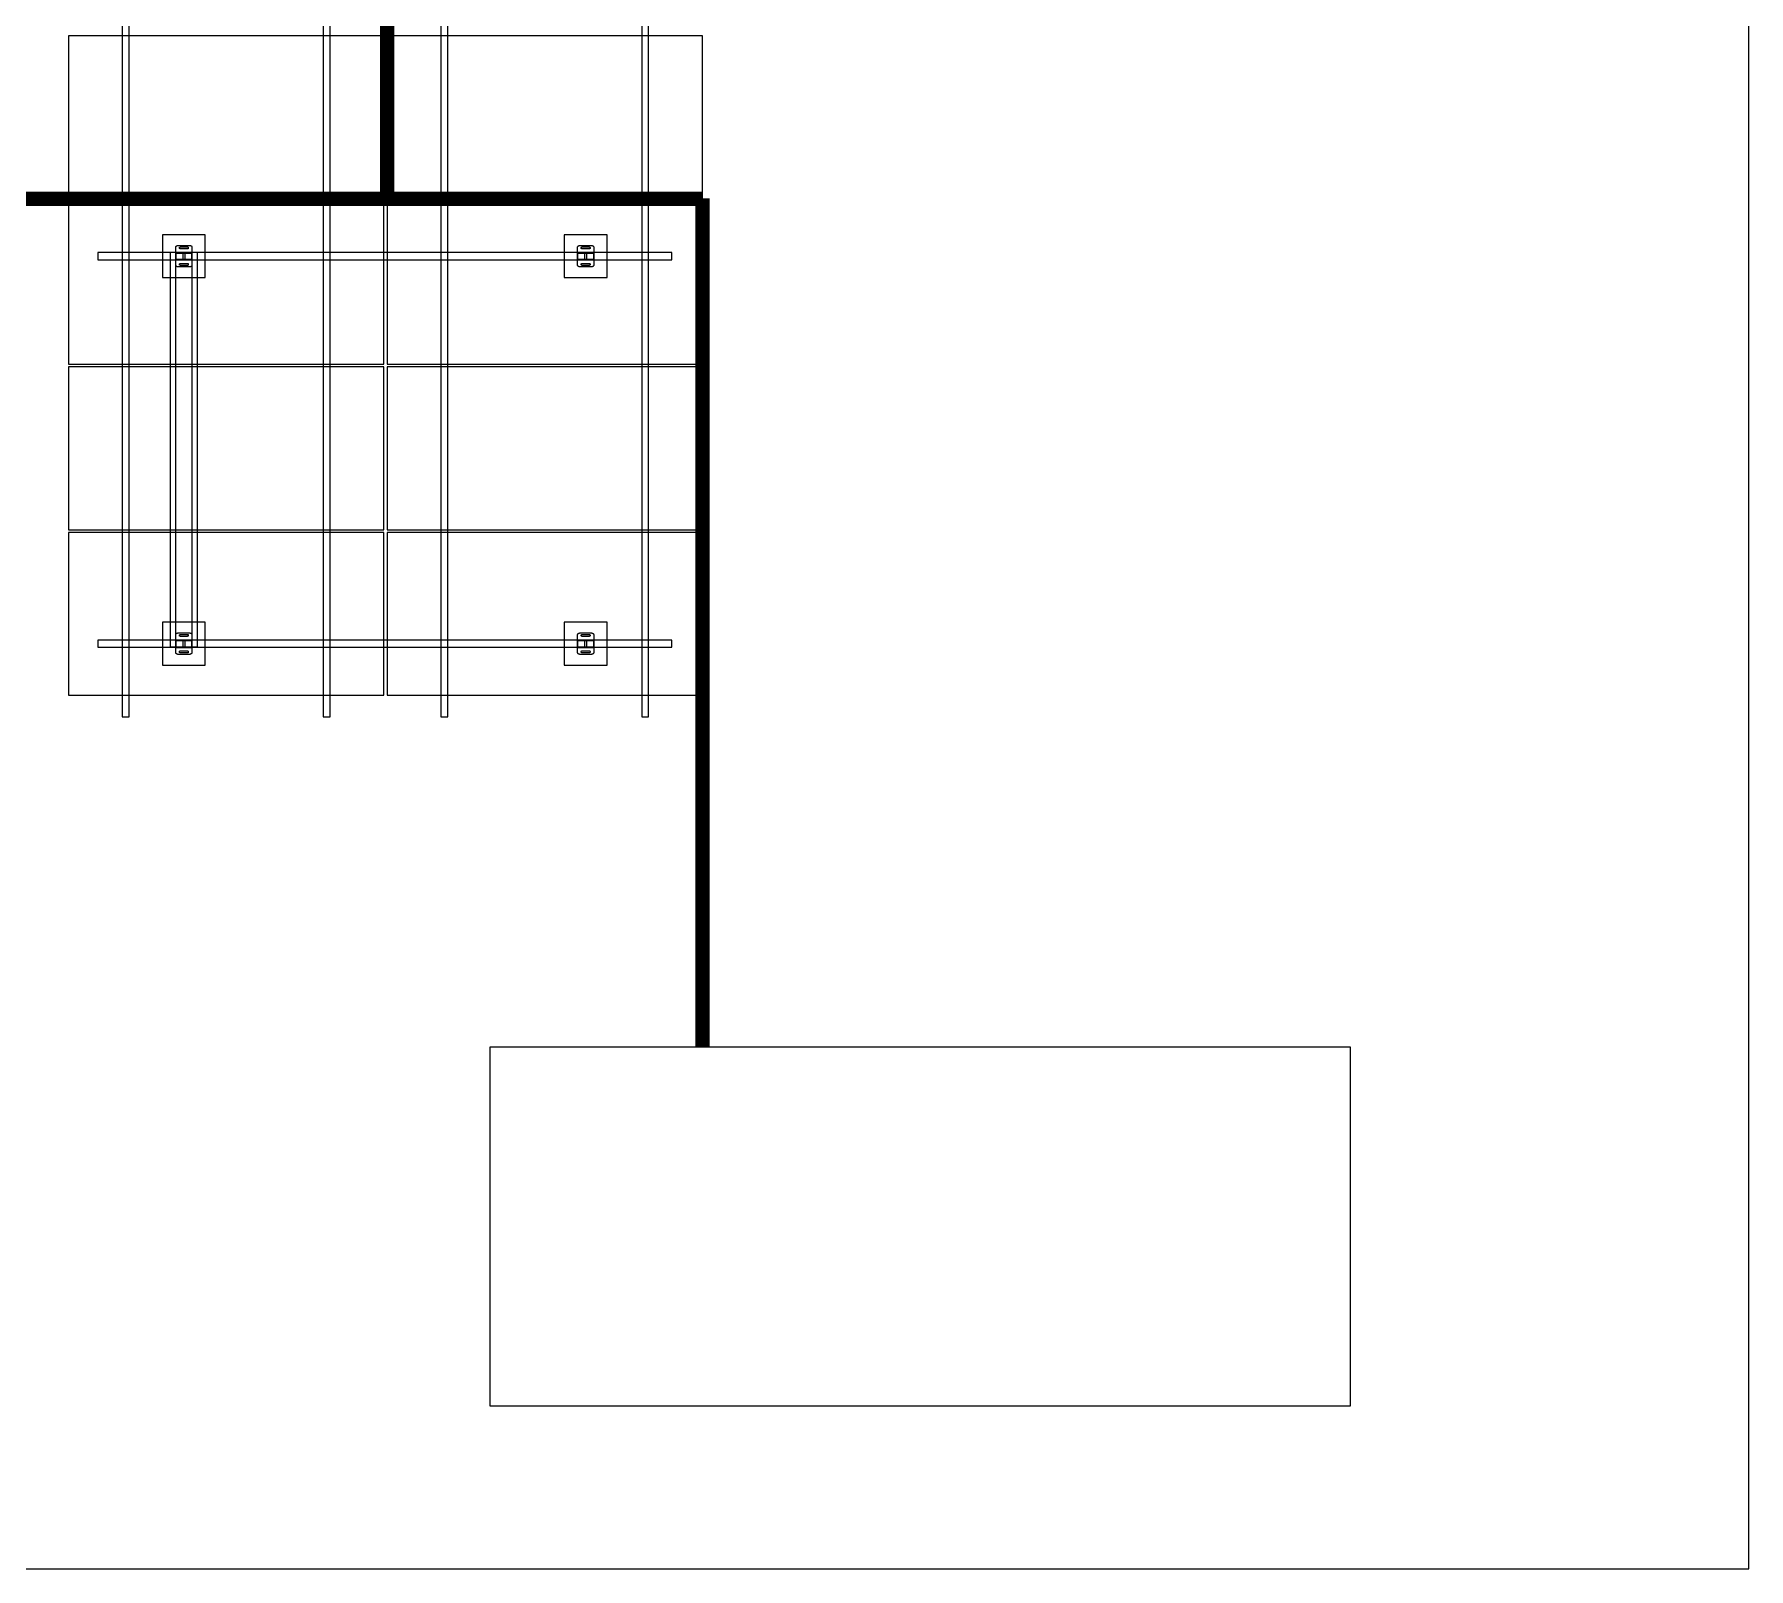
# Model space of a CAD drawing. Header units: millimetres. Extents: x -981 to 40050, y -7777 to 26000.
# Drawn here: x 28053 to 40000, y 0 to 10692 of the extents above; entities that cross this region are included whole.
import ezdxf

# ---------------------------------------------------------------- set-up
doc = ezdxf.new("R2010")
doc.units = ezdxf.units.MM
for name, color, linetype in [('PV', 5, 'Continuous'), ('PV-MOUNT-BRACING', 4, 'Continuous'), ('PV-MOUNT-POST', 3, 'Continuous'), ('PV-MOUNT-RAFTER', 1, 'Continuous'), ('PV-MOUNT-RAIL', 2, 'Continuous'), ('RACEWAY', 210, 'Continuous'), ('ROOF', 7, 'Continuous'), ('STATION', 6, 'Continuous')]:
    doc.layers.add(name, color=color, linetype=linetype)

# ---------------------------------------------------------------- blocks, each defined once
blk = doc.blocks.new('TCR_PV_MODULE_PLAN_2199X1134_PLAN')
blk.add_lwpolyline([(0, 0), (2199, 0), (2199, 1134), (0, 1134), (0, 0)])
blk = doc.blocks.new('TCR_PV_MOUNT_POST_300_PLAN')
for points in [[(-149, 149), (149, 149), (149, -149), (-149, -149), (-149, 149)], [(75, 42), (75, 42), (75, 42), (75, 42), (75, 42), (75, 42), (75, 43), (75, 43), (75, 43), (75, 43), (75, 43), (75, 44), (75, 44), (75, 44), (75, 44), (74, 44), (74, 44), (74, 45), (74, 45), (74, 45), (74, 45), (74, 45), (74, 46), (74, 46), (74, 46), (74, 46), (74, 46), (74, 46), (74, 47), (74, 47), (74, 47), (74, 47), (74, 47), (74, 47), (73, 48), (73, 48), (73, 48), (73, 48), (73, 48), (73, 48), (73, 49), (73, 49), (73, 49), (73, 49), (73, 49), (73, 49), (72, 49), (72, 50), (72, 50), (72, 50), (72, 50), (72, 50), (72, 50), (72, 50), (72, 51), (72, 51), (71, 51), (71, 51), (71, 51), (71, 51), (71, 51), (71, 52), (71, 52), (71, 52), (70, 52), (70, 52), (70, 52), (70, 52), (70, 52), (70, 53), (70, 53), (70, 53), (69, 53), (69, 53), (69, 53), (69, 53), (69, 53), (69, 53), (69, 53), (68, 54), (68, 54), (68, 54), (68, 54), (68, 54), (68, 54), (68, 54), (67, 54), (67, 54), (67, 54), (67, 55), (67, 55), (67, 55), (66, 55), (66, 55), (66, 55), (66, 55), (66, 55), (66, 55), (65, 55), (65, 55), (65, 55), (65, 55), (65, 55), (65, 55), (64, 56), (64, 56), (64, 56), (64, 56), (64, 56), (64, 56), (63, 56), (63, 56), (63, 56), (63, 56), (63, 56), (63, 56), (62, 56), (62, 56), (62, 56), (62, 56), (62, 56), (61, 56), (61, 56), (61, 56), (61, 56), (61, 56), (60, 56), (60, 56), (60, 56), (-60, 56), (-60, 56), (-60, 56), (-61, 56), (-61, 56), (-61, 56), (-61, 56), (-61, 56), (-62, 56), (-62, 56), (-62, 56), (-62, 56), (-62, 56), (-63, 56), (-63, 56), (-63, 56), (-63, 56), (-63, 56), (-63, 56), (-64, 56), (-64, 56), (-64, 56), (-64, 56), (-64, 56), (-64, 56), (-65, 55), (-65, 55), (-65, 55), (-65, 55), (-65, 55), (-65, 55), (-66, 55), (-66, 55), (-66, 55), (-66, 55), (-66, 55), (-66, 55), (-67, 55), (-67, 55), (-67, 55), (-67, 54), (-67, 54), (-67, 54), (-68, 54), (-68, 54), (-68, 54), (-68, 54), (-68, 54), (-68, 54), (-68, 54), (-69, 53), (-69, 53), (-69, 53), (-69, 53), (-69, 53), (-69, 53), (-69, 53), (-70, 53), (-70, 53), (-70, 53), (-70, 52), (-70, 52), (-70, 52), (-70, 52), (-70, 52), (-71, 52), (-71, 52), (-71, 52), (-71, 51), (-71, 51), (-71, 51), (-71, 51), (-71, 51), (-72, 51), (-72, 51), (-72, 50), (-72, 50), (-72, 50), (-72, 50), (-72, 50), (-72, 50), (-72, 50), (-72, 49), (-73, 49), (-73, 49), (-73, 49), (-73, 49), (-73, 49), (-73, 49), (-73, 48), (-73, 48), (-73, 48), (-73, 48), (-73, 48), (-73, 48), (-74, 47), (-74, 47), (-74, 47), (-74, 47), (-74, 47), (-74, 47), (-74, 46), (-74, 46), (-74, 46), (-74, 46), (-74, 46), (-74, 46), (-74, 45), (-74, 45), (-74, 45), (-74, 45), (-74, 45), (-74, 44), (-74, 44), (-75, 44), (-75, 44), (-75, 44), (-75, 44), (-75, 43), (-75, 43), (-75, 43), (-75, 43), (-75, 43), (-75, 42), (-75, 42), (-75, 42), (-75, 42), (-75, 42), (-75, 42), (-75, -42), (-75, -42), (-75, -42), (-75, -42), (-75, -42), (-75, -42), (-75, -43), (-75, -43), (-75, -43), (-75, -43), (-75, -43), (-75, -44), (-75, -44), (-75, -44), (-75, -44), (-74, -44), (-74, -44), (-74, -45), (-74, -45), (-74, -45), (-74, -45), (-74, -45), (-74, -46), (-74, -46), (-74, -46), (-74, -46), (-74, -46), (-74, -46), (-74, -47), (-74, -47), (-74, -47), (-74, -47), (-74, -47), (-74, -47), (-73, -48), (-73, -48), (-73, -48), (-73, -48), (-73, -48), (-73, -48), (-73, -49), (-73, -49), (-73, -49), (-73, -49), (-73, -49), (-73, -49), (-72, -49), (-72, -50), (-72, -50), (-72, -50), (-72, -50), (-72, -50), (-72, -50), (-72, -50), (-72, -51), (-72, -51), (-71, -51), (-71, -51), (-71, -51), (-71, -51), (-71, -51), (-71, -52), (-71, -52), (-71, -52), (-70, -52), (-70, -52), (-70, -52), (-70, -52), (-70, -52), (-70, -53), (-70, -53), (-70, -53), (-69, -53), (-69, -53), (-69, -53), (-69, -53), (-69, -53), (-69, -53), (-69, -53), (-68, -54), (-68, -54), (-68, -54), (-68, -54), (-68, -54), (-68, -54), (-68, -54), (-67, -54), (-67, -54), (-67, -54), (-67, -55), (-67, -55), (-67, -55), (-66, -55), (-66, -55), (-66, -55), (-66, -55), (-66, -55), (-66, -55), (-65, -55), (-65, -55), (-65, -55), (-65, -55), (-65, -55), (-65, -55), (-64, -56), (-64, -56), (-64, -56), (-64, -56), (-64, -56), (-64, -56), (-63, -56), (-63, -56), (-63, -56), (-63, -56), (-63, -56), (-63, -56), (-62, -56), (-62, -56), (-62, -56), (-62, -56), (-62, -56), (-61, -56), (-61, -56), (-61, -56), (-61, -56), (-61, -56), (-60, -56), (-60, -56), (-60, -56), (60, -56), (60, -56), (60, -56), (61, -56), (61, -56), (61, -56), (61, -56), (61, -56), (62, -56), (62, -56), (62, -56), (62, -56), (62, -56), (63, -56), (63, -56), (63, -56), (63, -56), (63, -56), (63, -56), (64, -56), (64, -56), (64, -56), (64, -56), (64, -56), (64, -56), (65, -55), (65, -55), (65, -55), (65, -55), (65, -55), (65, -55), (66, -55), (66, -55), (66, -55), (66, -55), (66, -55), (66, -55), (67, -55), (67, -55), (67, -55), (67, -54), (67, -54), (67, -54), (68, -54), (68, -54), (68, -54), (68, -54), (68, -54), (68, -54), (68, -54), (69, -53), (69, -53), (69, -53), (69, -53), (69, -53), (69, -53), (69, -53), (70, -53), (70, -53), (70, -53), (70, -52), (70, -52), (70, -52), (70, -52), (70, -52), (71, -52), (71, -52), (71, -52), (71, -51), (71, -51), (71, -51), (71, -51), (71, -51), (72, -51), (72, -51), (72, -50), (72, -50), (72, -50), (72, -50), (72, -50), (72, -50), (72, -50), (72, -49), (73, -49), (73, -49), (73, -49), (73, -49), (73, -49), (73, -49), (73, -48), (73, -48), (73, -48), (73, -48), (73, -48), (73, -48), (74, -47), (74, -47), (74, -47), (74, -47), (74, -47), (74, -47), (74, -46), (74, -46), (74, -46), (74, -46), (74, -46), (74, -46), (74, -45), (74, -45), (74, -45), (74, -45), (74, -45), (74, -44), (74, -44), (75, -44), (75, -44), (75, -44), (75, -44), (75, -43), (75, -43), (75, -43), (75, -43), (75, -43), (75, -42), (75, -42), (75, -42), (75, -42), (75, -42), (75, -42), (75, 42)], [(-50, -24), (-50, 24), (-50, 25), (-50, 25), (-50, 25), (-50, 25), (-50, 25), (-50, 25), (-50, 25), (-50, 25), (-50, 25), (-50, 25), (-50, 25), (-50, 25), (-50, 26), (-50, 26), (-50, 26), (-50, 26), (-50, 26), (-51, 26), (-51, 26), (-51, 26), (-51, 26), (-51, 26), (-51, 26), (-51, 26), (-51, 27), (-51, 27), (-51, 27), (-51, 27), (-51, 27), (-51, 27), (-51, 27), (-51, 27), (-51, 27), (-51, 27), (-51, 27), (-51, 27), (-51, 27), (-51, 28), (-51, 28), (-51, 28), (-51, 28), (-51, 28), (-51, 28), (-51, 28), (-51, 28), (-52, 28), (-52, 29), (-52, 29), (-52, 29), (-52, 29), (-52, 29), (-52, 29), (-52, 29), (-52, 29), (-53, 29), (-53, 30), (-53, 30), (-53, 30), (-53, 30), (-53, 30), (-53, 30), (-53, 30), (-54, 30), (-54, 30), (-54, 30), (-54, 30), (-54, 30), (-54, 31), (-54, 31), (-54, 31), (-54, 31), (-54, 31), (-54, 31), (-55, 31), (-55, 31), (-55, 31), (-55, 31), (-55, 31), (-55, 31), (-55, 31), (-55, 31), (-55, 31), (-55, 31), (-55, 31), (-55, 31), (-55, 31), (-56, 31), (-56, 31), (-56, 31), (-56, 31), (-56, 31), (-56, 31), (-56, 31), (-56, 31), (-56, 31), (-56, 31), (-56, 31), (-56, 31), (-57, 31), (-57, 31), (-57, 31), (-57, 31), (-57, 31), (-57, 31), (-57, 31), (-57, 31), (-57, 31), (-57, 31), (-57, 31), (-58, 31), (-58, 31), (-58, 31), (-58, 31), (-58, 31), (-58, 31), (-58, 31), (-58, 31), (-58, 31), (-58, 31), (-58, 31), (-58, 31), (-59, 31), (-59, 31), (-59, 31), (-59, 31), (-59, 31), (-59, 31), (-59, 31), (-59, 31), (-59, 31), (-59, 31), (-59, 31), (-59, 31), (-60, 31), (-60, 31), (-60, 31), (-60, 31), (-60, 31), (-60, 31), (-60, 31), (-60, 31), (-60, 31), (-60, 31), (-60, 31), (-60, 30), (-60, 30), (-61, 30), (-61, 30), (-61, 30), (-61, 30), (-61, 30), (-61, 30), (-61, 30), (-61, 30), (-62, 30), (-62, 30), (-62, 29), (-62, 29), (-62, 29), (-62, 29), (-62, 29), (-62, 29), (-62, 29), (-63, 29), (-63, 29), (-63, 28), (-63, 28), (-63, 28), (-63, 28), (-63, 28), (-63, 28), (-63, 28), (-63, 28), (-63, 28), (-63, 27), (-63, 27), (-63, 27), (-63, 27), (-63, 27), (-63, 27), (-64, 27), (-64, 27), (-64, 27), (-64, 27), (-64, 27), (-64, 27), (-64, 27), (-64, 26), (-64, 26), (-64, 26), (-64, 26), (-64, 26), (-64, 26), (-64, 26), (-64, 26), (-64, 26), (-64, 26), (-64, 26), (-64, 26), (-64, 25), (-64, 25), (-64, 25), (-64, 25), (-64, 25), (-64, 25), (-64, 25), (-64, 25), (-64, 25), (-64, 25), (-64, 25), (-64, 25), (-64, 24), (-64, -24), (-64, -25), (-64, -25), (-64, -25), (-64, -25), (-64, -25), (-64, -25), (-64, -25), (-64, -25), (-64, -25), (-64, -25), (-64, -25), (-64, -25), (-64, -26), (-64, -26), (-64, -26), (-64, -26), (-64, -26), (-64, -26), (-64, -26), (-64, -26), (-64, -26), (-64, -26), (-64, -26), (-64, -26), (-64, -27), (-64, -27), (-64, -27), (-64, -27), (-64, -27), (-64, -27), (-64, -27), (-63, -27), (-63, -27), (-63, -27), (-63, -27), (-63, -27), (-63, -27), (-63, -28), (-63, -28), (-63, -28), (-63, -28), (-63, -28), (-63, -28), (-63, -28), (-63, -28), (-63, -28), (-63, -29), (-63, -29), (-62, -29), (-62, -29), (-62, -29), (-62, -29), (-62, -29), (-62, -29), (-62, -29), (-62, -30), (-62, -30), (-61, -30), (-61, -30), (-61, -30), (-61, -30), (-61, -30), (-61, -30), (-61, -30), (-61, -30), (-60, -30), (-60, -30), (-60, -31), (-60, -31), (-60, -31), (-60, -31), (-60, -31), (-60, -31), (-60, -31), (-60, -31), (-60, -31), (-60, -31), (-60, -31), (-59, -31), (-59, -31), (-59, -31), (-59, -31), (-59, -31), (-59, -31), (-59, -31), (-59, -31), (-59, -31), (-59, -31), (-59, -31), (-59, -31), (-58, -31), (-58, -31), (-58, -31), (-58, -31), (-58, -31), (-58, -31), (-58, -31), (-58, -31), (-58, -31), (-58, -31), (-58, -31), (-58, -31), (-57, -31), (-57, -31), (-57, -31), (-57, -31), (-57, -31), (-57, -31), (-57, -31), (-57, -31), (-57, -31), (-57, -31), (-57, -31), (-56, -31), (-56, -31), (-56, -31), (-56, -31), (-56, -31), (-56, -31), (-56, -31), (-56, -31), (-56, -31), (-56, -31), (-56, -31), (-56, -31), (-55, -31), (-55, -31), (-55, -31), (-55, -31), (-55, -31), (-55, -31), (-55, -31), (-55, -31), (-55, -31), (-55, -31), (-55, -31), (-55, -31), (-55, -31), (-54, -31), (-54, -31), (-54, -31), (-54, -31), (-54, -31), (-54, -31), (-54, -30), (-54, -30), (-54, -30), (-54, -30), (-54, -30), (-53, -30), (-53, -30), (-53, -30), (-53, -30), (-53, -30), (-53, -30), (-53, -30), (-53, -29), (-52, -29), (-52, -29), (-52, -29), (-52, -29), (-52, -29), (-52, -29), (-52, -29), (-52, -29), (-52, -28), (-51, -28), (-51, -28), (-51, -28), (-51, -28), (-51, -28), (-51, -28), (-51, -28), (-51, -28), (-51, -27), (-51, -27), (-51, -27), (-51, -27), (-51, -27), (-51, -27), (-51, -27), (-51, -27), (-51, -27), (-51, -27), (-51, -27), (-51, -27), (-51, -27), (-51, -26), (-51, -26), (-51, -26), (-51, -26), (-51, -26), (-51, -26), (-51, -26), (-50, -26), (-50, -26), (-50, -26), (-50, -26), (-50, -26), (-50, -25), (-50, -25), (-50, -25), (-50, -25), (-50, -25), (-50, -25), (-50, -25), (-50, -25), (-50, -25), (-50, -25), (-50, -25), (-50, -25), (-50, -24)], [(-26, -56), (-26, 56)], [(-25, 56), (25, 56), (25, 6), (-25, 6), (-25, 56)], [(-22, -56), (-22, 56)], [(22, -56), (22, 56)], [(26, -56), (26, 56)], [(64, -24), (64, 24), (64, 25), (64, 25), (64, 25), (64, 25), (64, 25), (64, 25), (64, 25), (64, 25), (64, 25), (64, 25), (64, 25), (64, 25), (64, 26), (64, 26), (64, 26), (64, 26), (64, 26), (64, 26), (64, 26), (64, 26), (64, 26), (64, 26), (64, 26), (64, 26), (64, 27), (64, 27), (64, 27), (64, 27), (64, 27), (64, 27), (64, 27), (63, 27), (63, 27), (63, 27), (63, 27), (63, 27), (63, 27), (63, 28), (63, 28), (63, 28), (63, 28), (63, 28), (63, 28), (63, 28), (63, 28), (63, 28), (63, 29), (63, 29), (62, 29), (62, 29), (62, 29), (62, 29), (62, 29), (62, 29), (62, 29), (62, 30), (62, 30), (61, 30), (61, 30), (61, 30), (61, 30), (61, 30), (61, 30), (61, 30), (61, 30), (60, 30), (60, 30), (60, 31), (60, 31), (60, 31), (60, 31), (60, 31), (60, 31), (60, 31), (60, 31), (60, 31), (60, 31), (60, 31), (59, 31), (59, 31), (59, 31), (59, 31), (59, 31), (59, 31), (59, 31), (59, 31), (59, 31), (59, 31), (59, 31), (59, 31), (58, 31), (58, 31), (58, 31), (58, 31), (58, 31), (58, 31), (58, 31), (58, 31), (58, 31), (58, 31), (58, 31), (58, 31), (57, 31), (57, 31), (57, 31), (57, 31), (57, 31), (57, 31), (57, 31), (57, 31), (57, 31), (57, 31), (57, 31), (56, 31), (56, 31), (56, 31), (56, 31), (56, 31), (56, 31), (56, 31), (56, 31), (56, 31), (56, 31), (56, 31), (56, 31), (55, 31), (55, 31), (55, 31), (55, 31), (55, 31), (55, 31), (55, 31), (55, 31), (55, 31), (55, 31), (55, 31), (55, 31), (55, 31), (54, 31), (54, 31), (54, 31), (54, 31), (54, 31), (54, 31), (54, 30), (54, 30), (54, 30), (54, 30), (54, 30), (53, 30), (53, 30), (53, 30), (53, 30), (53, 30), (53, 30), (53, 30), (53, 29), (52, 29), (52, 29), (52, 29), (52, 29), (52, 29), (52, 29), (52, 29), (52, 29), (52, 28), (51, 28), (51, 28), (51, 28), (51, 28), (51, 28), (51, 28), (51, 28), (51, 28), (51, 27), (51, 27), (51, 27), (51, 27), (51, 27), (51, 27), (51, 27), (51, 27), (51, 27), (51, 27), (51, 27), (51, 27), (51, 27), (51, 26), (51, 26), (51, 26), (51, 26), (51, 26), (51, 26), (51, 26), (50, 26), (50, 26), (50, 26), (50, 26), (50, 26), (50, 25), (50, 25), (50, 25), (50, 25), (50, 25), (50, 25), (50, 25), (50, 25), (50, 25), (50, 25), (50, 25), (50, 25), (50, 24), (50, -24), (50, -25), (50, -25), (50, -25), (50, -25), (50, -25), (50, -25), (50, -25), (50, -25), (50, -25), (50, -25), (50, -25), (50, -25), (50, -26), (50, -26), (50, -26), (50, -26), (50, -26), (51, -26), (51, -26), (51, -26), (51, -26), (51, -26), (51, -26), (51, -26), (51, -27), (51, -27), (51, -27), (51, -27), (51, -27), (51, -27), (51, -27), (51, -27), (51, -27), (51, -27), (51, -27), (51, -27), (51, -27), (51, -28), (51, -28), (51, -28), (51, -28), (51, -28), (51, -28), (51, -28), (51, -28), (52, -28), (52, -29), (52, -29), (52, -29), (52, -29), (52, -29), (52, -29), (52, -29), (52, -29), (53, -29), (53, -30), (53, -30), (53, -30), (53, -30), (53, -30), (53, -30), (53, -30), (54, -30), (54, -30), (54, -30), (54, -30), (54, -30), (54, -31), (54, -31), (54, -31), (54, -31), (54, -31), (54, -31), (55, -31), (55, -31), (55, -31), (55, -31), (55, -31), (55, -31), (55, -31), (55, -31), (55, -31), (55, -31), (55, -31), (55, -31), (55, -31), (56, -31), (56, -31), (56, -31), (56, -31), (56, -31), (56, -31), (56, -31), (56, -31), (56, -31), (56, -31), (56, -31), (56, -31), (57, -31), (57, -31), (57, -31), (57, -31), (57, -31), (57, -31), (57, -31), (57, -31), (57, -31), (57, -31), (57, -31), (58, -31), (58, -31), (58, -31), (58, -31), (58, -31), (58, -31), (58, -31), (58, -31), (58, -31), (58, -31), (58, -31), (58, -31), (59, -31), (59, -31), (59, -31), (59, -31), (59, -31), (59, -31), (59, -31), (59, -31), (59, -31), (59, -31), (59, -31), (59, -31), (60, -31), (60, -31), (60, -31), (60, -31), (60, -31), (60, -31), (60, -31), (60, -31), (60, -31), (60, -31), (60, -31), (60, -30), (60, -30), (61, -30), (61, -30), (61, -30), (61, -30), (61, -30), (61, -30), (61, -30), (61, -30), (62, -30), (62, -30), (62, -29), (62, -29), (62, -29), (62, -29), (62, -29), (62, -29), (62, -29), (63, -29), (63, -29), (63, -28), (63, -28), (63, -28), (63, -28), (63, -28), (63, -28), (63, -28), (63, -28), (63, -28), (63, -27), (63, -27), (63, -27), (63, -27), (63, -27), (63, -27), (64, -27), (64, -27), (64, -27), (64, -27), (64, -27), (64, -27), (64, -27), (64, -26), (64, -26), (64, -26), (64, -26), (64, -26), (64, -26), (64, -26), (64, -26), (64, -26), (64, -26), (64, -26), (64, -26), (64, -25), (64, -25), (64, -25), (64, -25), (64, -25), (64, -25), (64, -25), (64, -25), (64, -25), (64, -25), (64, -25), (64, -25), (64, -24)], [(-25, -6), (25, -6), (25, -56), (-25, -56), (-25, -6)]]:
    blk.add_lwpolyline(points)

msp = doc.modelspace()

# ---------------------------------------------------------------- linework, layer by layer
at = {"layer": 'PV-MOUNT-BRACING'}
for points in [[(28999, 6424), (29039, 6424), (29039, 9171), (28999, 9171)], [(29151, 6424), (29191, 6424), (29191, 9171), (29151, 9171)]]:
    msp.add_lwpolyline(points, close=True, dxfattribs=at)
at = {"layer": 'PV-MOUNT-RAFTER'}
for points in [[(28495, 9121), (32495, 9121), (32495, 9171), (28495, 9171)], [(28495, 6421), (32495, 6421), (32495, 6471), (28495, 6471)]]:
    msp.add_lwpolyline(points, close=True, dxfattribs=at)
at = {"layer": 'PV-MOUNT-RAIL'}
for points in [[(28666, 5936), (28714, 5936), (28714, 24680), (28666, 24680)], [(30066, 5936), (30114, 5936), (30114, 24680), (30066, 24680)], [(30886, 5936), (30934, 5936), (30934, 24680), (30886, 24680)], [(32286, 5936), (32334, 5936), (32334, 24680), (32286, 24680)]]:
    msp.add_lwpolyline(points, close=True, dxfattribs=at)
at = {"layer": 'RACEWAY', "const_width": 100}
for points in [[(37110, 15318), (30511, 15318), (30511, 9548)], [(32710, 9545), (1890, 9545)], [(32710, 9548), (32710, 3634)]]:
    msp.add_lwpolyline(points, dxfattribs=at)
at = {"layer": 'ROOF'}
msp.add_lwpolyline([(0, 0), (40000, 0), (40000, 26000), (0, 26000)], close=True, dxfattribs=at)
at = {"layer": 'STATION'}
msp.add_lwpolyline([(31226, 1134), (37226, 1134), (37226, 3634), (31226, 3634)], close=True, dxfattribs=at)

# ---------------------------------------------------------------- block references
at = {"layer": 'PV'}
for p in [(28290, 9548), (30511, 9548), (28290, 8394), (30511, 8394), (28290, 7240), (30511, 7240), (28290, 6086), (30511, 6086)]:
    msp.add_blockref('TCR_PV_MODULE_PLAN_2199X1134_PLAN', p, dxfattribs=at)
at = {"layer": 'PV-MOUNT-POST', "xscale": -1, "rotation": 270}
for p in [(29095, 9146), (31895, 9146), (29095, 6446), (31895, 6446)]:
    msp.add_blockref('TCR_PV_MOUNT_POST_300_PLAN', p, dxfattribs=at)

doc.saveas('drawing.dxf')
